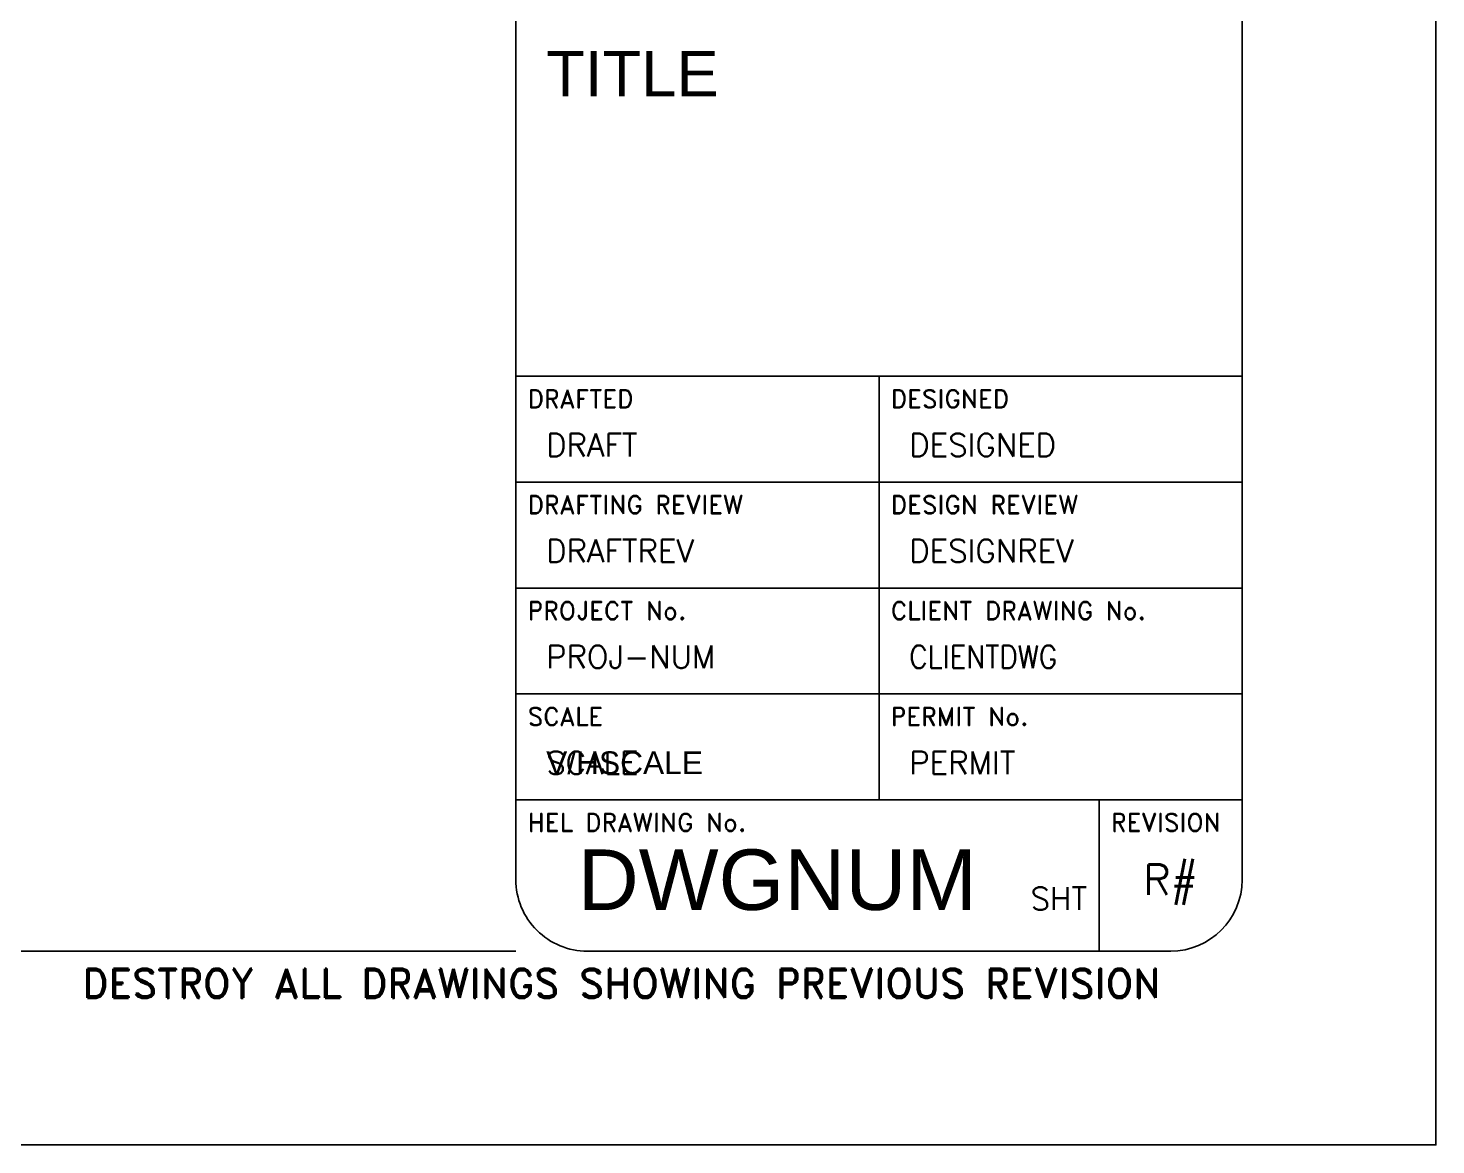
# Model space of a CAD drawing. Extents: x 0 to 17.8, y 0 to 22.
# Drawn here: x 13.366 to 17, y 0 to 2.883 of the extents above; entities that cross this region are included whole.
import ezdxf
from ezdxf.enums import TextEntityAlignment as Align

# ---------------------------------------------------------------- set-up
doc = ezdxf.new("R2010")
doc.units = 0
doc.header["$LTSCALE"] = 10
doc.header["$MEASUREMENT"] = 0
for name, color, linetype in [('BDR-18', 1, 'Continuous'), ('BDR-25', 4, 'Continuous'), ('BDR-50', 5, 'Continuous'), ('BDR-SHADE', 254, 'Continuous')]:
    doc.layers.add(name, color=color, linetype=linetype)
doc.styles.add('HEL-Title1', font='arial.ttf')
doc.styles.add('HEL-Title3', font='romans.shx')
doc.styles.add('HEL-Title4', font='romand.shx')
doc.styles.get("Standard").update_dxf_attribs({"font": 'arial.ttf'})

msp = doc.modelspace()

# ---------------------------------------------------------------- linework, layer by layer
at = {"layer": 'BDR-18'}
msp.add_lwpolyline([(0, 0), (17, 0), (17, 22), (0, 22)], close=True, dxfattribs=at)
at = {"layer": 'BDR-25'}
for p, q in [((15.39271653543305, 1.984374999999996), (14.625, 1.984374999999996)), ((14.625, 1.984374999999996), (16.5, 1.984374999999996)), ((15.5625, 1.984374999999995), (15.5625, 0.890625)), ((16.5, 1.710937499999991), (14.625, 1.710937499999991)), ((14.625, 1.710937499999991), (16.5, 1.710937499999991)), ((14.625, 1.437499999999987), (15.5625, 1.437499999999987)), ((16.5, 1.437499999999987), (14.625, 1.437499999999987)), ((15.5625, 1.164062500000004), (14.625, 1.164062500000004)), ((14.625, 1.164062500000004), (16.5, 1.164062500000004)), ((16.13090551181102, 0.5), (16.13090551181102, 0.890625))]:
    msp.add_line(p, q, dxfattribs=at)
msp.add_lwpolyline([(14.62500000000001, 2.941406249999983), (14.625, 0.890625), (16.5, 0.890625), (16.50000000000001, 2.941406249999983)], close=True, dxfattribs=at)
at = {"layer": 'BDR-50'}
msp.add_lwpolyline([(14.625, 0.890625), (16.5, 0.890625), (16.5, 0.6845472440944882, -0.414213562373095), (16.31545275590551, 0.5), (14.80954724409449, 0.5, -0.414213562373095), (14.625, 0.6845472440944882)], format="xyb", close=True, dxfattribs=at)
at = {"layer": 'BDR-SHADE'}
msp.add_lwpolyline([(0.750000000000003, 0.5), (14.625, 0.5)], dxfattribs=at)

# ---------------------------------------------------------------- texts
at = {"layer": 'BDR-18', "ltscale": 8, "style": 'HEL-Title4'}
for s, p in [('DRAFTED', (14.65552692154482, 1.902726619928784)), ('DESIGNED', (15.59302692154482, 1.902726619928775)), ('DRAFTING REVIEW', (14.65552692154482, 1.629289119928784)), ('DESIGN REVIEW', (15.59302692154482, 1.629289119928774)), ('PROJECT No.', (14.65552692154482, 1.355851619928784)), ('CLIENT DRAWING No.', (15.59302692154483, 1.355851619928784)), ('SCALE', (14.65552692154482, 1.082414119928784)), ('PERMIT No.', (15.59302692154483, 1.082414119928784)), ('HEL DRAWING No.', (14.65552692154482, 0.8089766199287838)), ('REVISION', (16.16143243335583, 0.8089766199287838))]:
    msp.add_text(s, height=0.04687496764894796, dxfattribs=at).set_placement(p)
at = {"layer": 'BDR-18', "insert": (16.28946413608882, 0.4542985935652053), "char_height": 0.07499994823831674, "width": 4.749820784835208, "attachment_point": 3, "style": 'HEL-Title4'}
msp.add_mtext('DESTROY ALL DRAWINGS SHOWING PREVIOUS REVISION', dxfattribs=at)
at = {"layer": 'BDR-25', "style": 'HEL-Title3'}
for tag, text, p in [('DRAFT', '-', (14.70312500000001, 1.806832059964392)), ('DESIGNED', '-', (15.64062500000001, 1.806832059964383)), ('DRAFTREV', '-', (14.70312500000001, 1.533394559964392)), ('DESIGNREV', '-', (15.64062500000001, 1.533394559964383)), ('PROJ-NUM', '0000-000', (14.70312500000001, 1.259957059964392)), ('SCALE', 'AS SHOWN', (14.70312500000001, 0.9865195599643921)), ('PERMIT', 'n/a', (15.64062500000001, 0.9865195599643921))]:
    msp.add_attdef(tag, text=text, height=0.05859375, dxfattribs=at).set_placement(p, align=Align.MIDDLE_LEFT)
at = {"layer": 'BDR-25', "style": 'HEL-Title3', "width": 0.9}
msp.add_attdef('CLIENTDWG', text=' n/a', height=0.05859375, dxfattribs=at).set_placement((15.64062500000001, 1.259957059964392), align=Align.MIDDLE_LEFT)
at = {"layer": 'BDR-25', "lineweight": 30, "flags": 104}
msp.add_attdef('V/HSCALE', text='', height=0.05859375, dxfattribs=at).set_placement((14.70312500000001, 0.9865195599643921), align=Align.MIDDLE_LEFT)
at = {"layer": 'BDR-25'}
for tag, text, height, style, p in [('DWGNUM', 'S01', 0.15625, 'HEL-Title1', (15.29982775590551, 0.6845472440944882)), ('R#', 'A', 0.078125, 'HEL-Title3', (16.31545275590551, 0.6845472440944882))]:
    msp.add_attdef(tag, text=text, height=height, dxfattribs=dict(at, style=style)).set_placement(p, align=Align.MIDDLE_CENTER)
at = {"layer": 'BDR-25', "style": 'HEL-Title3'}
msp.add_attdef('SHT', text=' ', height=0.05859375, dxfattribs=at).set_placement((16.09953624689127, 0.6064222440944882), align=Align.RIGHT)
at = {"layer": 'BDR-50', "lineweight": 30, "flags": 104}
msp.add_attdef('TITLE', text='-', height=0.1171875, dxfattribs=at).set_placement((14.70312500000001, 2.824218749999983), align=Align.TOP_LEFT)

doc.saveas('drawing.dxf')
